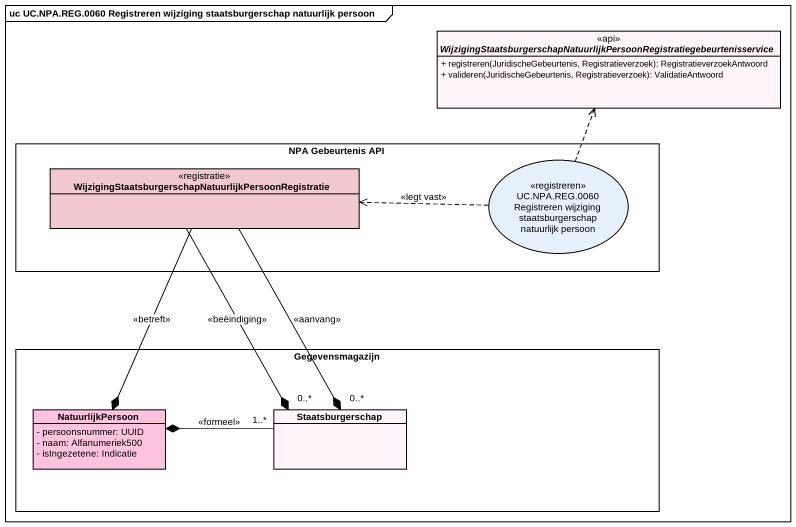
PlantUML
@startuml
mainframe uc UC.NPA.REG.0060 Registreren wijziging staatsburgerschap natuurlijk persoon
allowmixing
hide circle
hide empty members
skinparam classAttributeIconSize 0
interface "WijzigingStaatsburgerschapNatuurlijkPersoonRegistratiegebeurtenisservice" as WijzigingStaatsburgerschapNa <<api>> #FFF5FA {
  + registreren(JuridischeGebeurtenis, Registratieverzoek): RegistratieverzoekAntwoord
  + valideren(JuridischeGebeurtenis, Registratieverzoek): ValidatieAntwoord
}
rectangle "NPA Gebeurtenis API" as NPA_Gebeurtenis_API {
  class "WijzigingStaatsburgerschapNatuurlijkPersoonRegistratie" as WijzigingStaatsburgerschapNa_2 <<registratie>> #F0C8CD
  usecase "UC.NPA.REG.0060 Registreren wijziging staatsburgerschap natuurlijk persoon" as UC_NPA_REG_0060_Registreren <<registreren>>
}
rectangle Gegevensmagazijn {
  class NatuurlijkPersoon #FFC3DF {
    - persoonsnummer: UUID
    - naam: Alfanumeriek500
    - isIngezetene: Indicatie
  }
  class Staatsburgerschap #FFF5FA
}
WijzigingStaatsburgerschapNa_2 --* NatuurlijkPersoon : <<betreft>>
WijzigingStaatsburgerschapNa_2 --* "0..*" Staatsburgerschap : <<beëindiging>>
WijzigingStaatsburgerschapNa_2 --* "0..*" Staatsburgerschap : <<aanvang>>
UC_NPA_REG_0060_Registreren .up.> WijzigingStaatsburgerschapNa
UC_NPA_REG_0060_Registreren .left.> WijzigingStaatsburgerschapNa_2 : <<legt vast>>
Staatsburgerschap "1..*" -left-* NatuurlijkPersoon : <<formeel>>
@enduml
